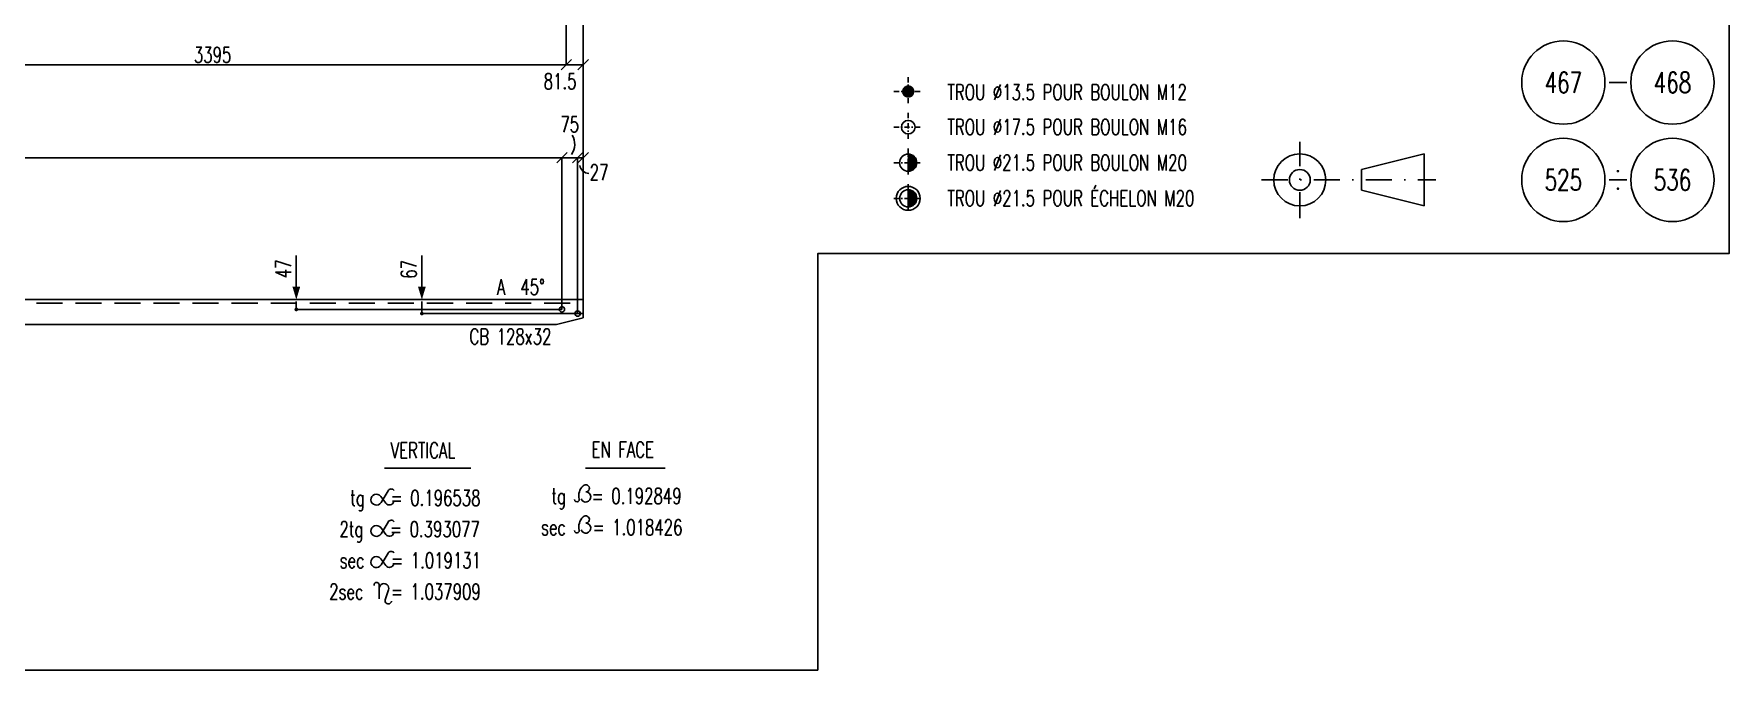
# Model space of a CAD drawing. Extents: x 575476 to 595751, y -97905 to -83554.
# Drawn here: x 587613 to 595751, y -97905 to -94850 of the extents above; entities that cross this region are included whole.
import ezdxf
from ezdxf.enums import TextEntityAlignment as Align

# ---------------------------------------------------------------- set-up
doc = ezdxf.new("R2010")
doc.units = 0
doc.header["$LTSCALE"] = 250
doc.header["$MEASUREMENT"] = 0
doc.linetypes.add('DASHDOT', pattern=[1, 0.5, -0.25, 0, -0.25])
doc.linetypes.add('DASHED', pattern=[0.75, 0.5, -0.25])
doc.layers.get('0').update_dxf_attribs({"linetype": 'CONTINUOUS'})
doc.layers.get('DEFPOINTS').update_dxf_attribs({"linetype": 'CONTINUOUS'})
for name, color, linetype in [('ASSI', 6, 'CONTINUOUS'), ('BOLLINI_1', 7, 'CONTINUOUS'), ('FORI', 2, 'CONTINUOUS'), ('LINEA-MEDIA', 7, 'CONTINUOUS'), ('LINEA_ANG', 2, 'CONTINUOUS'), ('LM', 7, 'CONTINUOUS'), ('LS', 7, 'CONTINUOUS'), ('MZ', 6, 'DASHDOT'), ('QT_MAL', 7, 'CONTINUOUS'), ('QT_MPR', 7, 'CONTINUOUS'), ('TRAT-Y', 7, 'DASHED')]:
    doc.layers.add(name, color=color, linetype=linetype)
doc.styles.add('QUOTE', font='ROMANS8.SHX', dxfattribs={"width": 0.7})
doc.styles.add('RQL', font='ROMANS8.SHX', dxfattribs={"width": 0.7})
doc.styles.add('RS', font='ROMANS8.shx', dxfattribs={"width": 0.7})
doc.styles.get("Standard").update_dxf_attribs({"font": 'ROMANS8.SHX', "width": 0.7})
doc.dimstyles.new('FRECCE1', dxfattribs={"dimtxt": 75, "dimasz": 8.33, "dimexe": 0, "dimexo": 0, "dimgap": 1, "dimtad": 1, "dimzin": 0, "dimdsep": 46, "dimtxsty": 'RS', "dimblk1": 'QUOTP', "dimblk2": 'QUOTF', "dimsah": 1, "dimcen": 0, "dimclrd": 2, "dimclre": 2, "dimclrt": 7, "dimadec": 0, "dimazin": 0, "dimtfac": 1, "dimtix": 1, "dimtmove": 2, "dimatfit": 3, "dimldrblk": 'QUOTP', "dimfxl": 1, "dimtolj": 1, "dimtzin": 0, "dimarcsym": 0})
doc.dimstyles.new('TRATTO', dxfattribs={"dimscale": 0, "dimtxt": 75, "dimasz": 50, "dimexe": 0, "dimexo": 0, "dimgap": 10, "dimtad": 1, "dimrnd": 0.5, "dimdsep": 46, "dimtxsty": 'RS', "dimblk1": 'OBLIQUE', "dimblk2": 'OBLIQUE', "dimsah": 1, "dimcen": 0.09, "dimclrd": 2, "dimclre": 2, "dimclrt": 7, "dimadec": 0, "dimazin": 0, "dimtfac": 1, "dimtix": 1, "dimtmove": 2, "dimatfit": 3, "dimfxl": 1, "dimtolj": 1, "dimtzin": 0, "dimarcsym": 0})

# ---------------------------------------------------------------- blocks, each defined once
blk = doc.blocks.new('12')
at = {"color": 0}
for p, q in [((-1, 0.06), (-0.06, 1)), ((-1, 0.01), (-0.01, 1)), ((-1, -0.03), (0.03, 1)), ((-1, -0.07), (0.07, 1)), ((0.09, -1), (-1, 0.09)), ((0.05, -1), (-1, 0.05)), ((0, -1), (-1, 0)), ((-0.99, 0.16), (-0.16, 0.99)), ((-0.99, 0.11), (-0.11, 0.99)), ((-0.99, -0.11), (0.11, 0.99)), ((-0.99, -0.15), (0.15, 0.99)), ((0.17, -0.99), (-0.99, 0.17)), ((0.13, -0.99), (-0.99, 0.13)), ((-0.98, 0.22), (-0.22, 0.98)), ((-0.98, -0.19), (0.19, 0.98)), ((0.21, -0.98), (-0.98, 0.21)), ((-0.97, -0.23), (0.23, 0.97)), ((0.24, -0.97), (-0.97, 0.24)), ((-0.96, 0.28), (-0.28, 0.96)), ((-0.96, -0.27), (0.27, 0.96)), ((0.28, -0.96), (-0.96, 0.28)), ((-0.95, -0.3), (0.3, 0.95)), ((0.31, -0.95), (-0.95, 0.31)), ((-0.94, 0.34), (-0.34, 0.94)), ((-0.94, -0.33), (0.33, 0.94)), ((0.35, -0.94), (-0.94, 0.35)), ((-0.93, -0.37), (0.37, 0.93)), ((0.38, -0.93), (-0.93, 0.38)), ((-0.92, -0.4), (0.4, 0.92)), ((-0.91, 0.42), (-0.42, 0.91)), ((0.41, -0.91), (-0.91, 0.41)), ((-0.9, -0.43), (0.43, 0.9)), ((0.44, -0.9), (-0.9, 0.44)), ((-0.89, -0.46), (0.46, 0.89)), ((0.47, -0.88), (-0.88, 0.47)), ((-0.87, -0.49), (0.49, 0.87)), ((0.5, -0.87), (-0.87, 0.5)), ((-0.86, 0.52), (-0.52, 0.86)), ((-0.86, -0.52), (0.52, 0.86)), ((0.53, -0.85), (-0.85, 0.53)), ((-0.84, -0.54), (0.54, 0.84)), ((0.55, -0.83), (-0.83, 0.55)), ((-0.82, -0.57), (0.57, 0.82)), ((0.58, -0.81), (-0.81, 0.58)), ((-0.8, -0.6), (0.6, 0.8)), ((0.61, -0.79), (-0.79, 0.61)), ((-0.78, -0.62), (0.62, 0.78)), ((0.63, -0.78), (-0.78, 0.63)), ((-0.76, -0.65), (0.65, 0.76)), ((0.66, -0.75), (-0.75, 0.66)), ((-0.74, -0.67), (0.67, 0.74)), ((0.68, -0.73), (-0.73, 0.68)), ((-0.72, -0.69), (0.69, 0.72)), ((0.7, -0.71), (-0.71, 0.7)), ((-0.7, -0.72), (0.72, 0.7)), ((0.73, -0.69), (-0.69, 0.73)), ((0.75, -0.67), (-0.67, 0.75)), ((-0.67, -0.74), (0.74, 0.67)), ((-0.65, -0.76), (0.76, 0.65)), ((0.77, -0.64), (-0.64, 0.77)), ((-0.63, -0.78), (0.78, 0.63)), ((0.79, -0.62), (-0.62, 0.79)), ((-0.6, -0.8), (0.8, 0.6)), ((0.81, -0.59), (-0.59, 0.81)), ((-0.57, -0.82), (0.82, 0.57)), ((0.83, -0.56), (-0.56, 0.83)), ((-0.55, -0.84), (0.84, 0.55)), ((0.84, -0.54), (-0.54, 0.84)), ((-0.52, -0.85), (0.85, 0.52)), ((0.86, -0.51), (-0.51, 0.86)), ((-0.49, -0.87), (0.87, 0.49)), ((0.88, -0.48), (-0.48, 0.88)), ((-0.46, -0.89), (0.89, 0.46)), ((0.89, -0.45), (-0.45, 0.89)), ((-0.43, -0.9), (0.9, 0.43)), ((0.91, -0.42), (-0.42, 0.91)), ((-0.4, -0.92), (0.92, 0.4)), ((0.92, -0.39), (-0.39, 0.92)), ((-0.37, -0.93), (0.93, 0.37)), ((0.93, -0.36), (-0.36, 0.93)), ((-0.34, -0.94), (0.94, 0.34)), ((0.95, -0.33), (-0.33, 0.95)), ((-0.3, -0.95), (0.95, 0.3)), ((0.96, -0.29), (-0.29, 0.96)), ((-0.27, -0.96), (0.96, 0.27)), ((0.97, -0.26), (-0.26, 0.97)), ((-0.23, -0.97), (0.97, 0.23)), ((0.98, -0.22), (-0.22, 0.98)), ((-0.2, -0.98), (0.98, 0.2)), ((0.98, -0.18), (-0.18, 0.98)), ((-0.16, -0.99), (0.99, 0.16)), ((0.99, -0.14), (-0.14, 0.99)), ((-0.12, -0.99), (0.99, 0.12)), ((0.99, -0.1), (-0.1, 0.99)), ((-0.08, -1), (1, 0.08)), ((1, -0.06), (-0.06, 1)), ((-0.04, -1), (1, 0.04)), ((1, -0.02), (-0.02, 1)), ((1, 0.02), (0.02, 1)), ((1, 0.07), (0.07, 1)), ((0.99, 0.12), (0.12, 0.99)), ((0.98, 0.17), (0.17, 0.98)), ((0.97, 0.23), (0.23, 0.97)), ((0.96, 0.29), (0.29, 0.96)), ((0.93, 0.36), (0.36, 0.93)), ((0.9, 0.44), (0.44, 0.9)), ((0.84, 0.55), (0.55, 0.84)), ((-0.04, -1), (-1, -0.04)), ((-0.09, -1), (-1, -0.09)), ((-0.14, -0.99), (-0.99, -0.14)), ((-0.2, -0.98), (-0.98, -0.2)), ((-0.25, -0.97), (-0.97, -0.25)), ((-0.32, -0.95), (-0.95, -0.32)), ((-0.39, -0.92), (-0.92, -0.39)), ((-0.48, -0.88), (-0.88, -0.48)), ((-0.6, -0.8), (-0.8, -0.6)), ((0.01, -1), (1, -0.01)), ((0.05, -1), (1, -0.05)), ((0.1, -0.99), (0.99, -0.1)), ((0.15, -0.99), (0.99, -0.15)), ((0.21, -0.98), (0.98, -0.21)), ((0.27, -0.96), (0.96, -0.27)), ((0.33, -0.94), (0.94, -0.33)), ((0.41, -0.91), (0.91, -0.41)), ((0.5, -0.87), (0.87, -0.5)), ((0.66, -0.75), (0.75, -0.66))]:
    blk.add_line(p, q, dxfattribs=at)
blk.add_circle((0, 0), 1)
blk = doc.blocks.new('16')
blk.add_circle((0, 0), 1)
blk = doc.blocks.new('20')
at = {"color": 0}
for p, q in [((0, 0.98), (0.02, 1)), ((0, 0.94), (0.06, 1)), ((1, -0.01), (0, 0.99)), ((0, 0.89), (0.1, 0.99)), ((0, 0.85), (0.14, 0.99)), ((0, 0.8), (0.18, 0.98)), ((0, 0.76), (0.22, 0.98)), ((0, 0.71), (0.25, 0.97)), ((0, 0.67), (0.29, 0.96)), ((1, -0.05), (0, 0.95)), ((0, 0.62), (0.32, 0.95)), ((0, 0.58), (0.36, 0.93)), ((0, 0.53), (0.39, 0.92)), ((0, 0.49), (0.42, 0.91)), ((1, -0.09), (0, 0.9)), ((0, 0.44), (0.45, 0.89)), ((0, 0.4), (0.48, 0.88)), ((0.99, -0.13), (0, 0.86)), ((0, 0.35), (0.51, 0.86)), ((0, 0.31), (0.54, 0.84)), ((0, 0.26), (0.56, 0.83)), ((0.99, -0.17), (0, 0.81)), ((0, 0.22), (0.59, 0.81)), ((0, 0.17), (0.61, 0.79)), ((0.98, -0.21), (0, 0.77)), ((0, 0.13), (0.64, 0.77)), ((0, 0.08), (0.66, 0.75)), ((0, 0.04), (0.69, 0.73)), ((0.97, -0.25), (0, 0.72)), ((0, -0.01), (0.71, 0.7)), ((0.96, -0.28), (0, 0.68)), ((0, -0.05), (0.73, 0.68)), ((0, -0.1), (0.75, 0.66)), ((0.95, -0.32), (0, 0.63)), ((0, -0.14), (0.77, 0.63)), ((0, -0.19), (0.79, 0.61)), ((0.94, -0.35), (0, 0.59)), ((0, -0.23), (0.81, 0.58)), ((0, -0.28), (0.83, 0.56)), ((0.92, -0.38), (0, 0.54)), ((0, -0.32), (0.85, 0.53)), ((0.91, -0.41), (0, 0.5)), ((0, -0.36), (0.87, 0.5)), ((0, -0.41), (0.88, 0.47)), ((0.9, -0.44), (0, 0.45)), ((0, -0.45), (0.9, 0.44)), ((0.88, -0.47), (0, 0.41)), ((0, -0.5), (0.91, 0.41)), ((0, -0.54), (0.92, 0.38)), ((0.87, -0.5), (0, 0.36)), ((0, -0.59), (0.94, 0.35)), ((0.85, -0.53), (0, 0.32)), ((0, -0.63), (0.95, 0.31)), ((0, -0.68), (0.96, 0.28)), ((0.83, -0.56), (0, 0.27)), ((0, -0.72), (0.97, 0.25)), ((0.81, -0.58), (0, 0.23)), ((0, -0.77), (0.98, 0.21)), ((0.79, -0.61), (0, 0.18)), ((0, -0.81), (0.99, 0.17)), ((0.77, -0.63), (0, 0.14)), ((0, -0.86), (0.99, 0.13)), ((0.75, -0.66), (0, 0.09)), ((0, -0.9), (1, 0.09)), ((0.73, -0.68), (0, 0.05)), ((0, -0.95), (1, 0.05)), ((0.71, -0.7), (0, 0.01)), ((0, -0.99), (1, 0.01)), ((1, 0.04), (0.04, 1)), ((1, 0.09), (0.09, 1)), ((0.99, 0.14), (0.14, 0.99)), ((0.98, 0.19), (0.19, 0.98)), ((0.97, 0.25), (0.25, 0.97)), ((0.95, 0.31), (0.31, 0.95)), ((0.92, 0.38), (0.38, 0.92)), ((0.88, 0.47), (0.47, 0.88)), ((0.81, 0.59), (0.59, 0.81)), ((0.69, -0.73), (0, -0.04)), ((0.66, -0.75), (0, -0.08)), ((0.64, -0.77), (0, -0.13)), ((0.61, -0.79), (0, -0.17)), ((0.59, -0.81), (0, -0.22)), ((0.56, -0.83), (0, -0.26)), ((0.54, -0.84), (0, -0.31)), ((0.51, -0.86), (0, -0.35)), ((0.48, -0.88), (0, -0.4)), ((0.45, -0.89), (0, -0.44)), ((0.42, -0.91), (0, -0.49)), ((0.39, -0.92), (0, -0.53)), ((0.36, -0.93), (0, -0.58)), ((0.32, -0.95), (0, -0.62)), ((0.29, -0.96), (0, -0.67)), ((0.25, -0.97), (0, -0.71)), ((0.22, -0.98), (0, -0.76)), ((0.18, -0.98), (0, -0.8)), ((0.14, -0.99), (0, -0.85)), ((0.1, -0.99), (0, -0.89)), ((0.04, -1), (1, -0.04)), ((0.09, -1), (1, -0.09)), ((0.14, -0.99), (0.99, -0.14)), ((0.19, -0.98), (0.98, -0.19)), ((0.25, -0.97), (0.97, -0.25)), ((0.31, -0.95), (0.95, -0.31)), ((0.38, -0.92), (0.92, -0.38)), ((0.47, -0.88), (0.88, -0.47)), ((0.59, -0.81), (0.81, -0.59))]:
    blk.add_line(p, q, dxfattribs=at)
blk.add_line((0, 1), (0, -1))
blk.add_circle((0, 0), 1)
blk = doc.blocks.new('xxx')
blk.add_circle((0, 0), 8)
at = {"color": 3, "style": 'RQL', "width": 0.7}
blk.add_attdef('POS', text='', height=4, dxfattribs=at).set_placement((0, 0), align=Align.MIDDLE)
at = {"style": 'RQL', "width": 0.7, "flags": 1}
for tag, p in [('POS1', (-0.39, -5.42)), ('TIPO', (-0.39, -8.66))]:
    blk.add_attdef(tag, p, '', height=2, dxfattribs=at)
blk = doc.blocks.new('ASSE98')
blk.add_line((0, 0), (1, 0))
at = {"color": 7, "style": 'QUOTE', "width": 0.5, "flags": 1}
for tag, p in [('TI', (1.3831, 6.8273)), ('DI_S', (1.3831, 6.4218)), ('D_S', (1.3831, 6.0209)), ('E_S', (1.3831, 5.6806)), ('NFORI', (1.3645, 5.2979)), ('ALAR', (1.3635, 4.9325)), ('FAM', (1.3775, 4.5465)), ('ALA', (1.3831, 4.1926)), ('DISP2', (1.3831, 3.8497)), ('DISP1', (1.3831, 3.5069)), ('PINZAF', (1.3831, 3.164)), ('PINZAI', (1.3831, 2.8211)), ('TRP', (1.3831, 2.4783)), ('NP', (1.3831, 2.1354)), ('SV', (1.3831, 1.7926)), ('PESO', (1.3831, 1.4497)), ('QUA', (1.3831, 1.1069)), ('LUN', (1.3831, 0.764)), ('PROF', (1.3831, 0.4211)), ('POS', (1.3831, 0.0783))]:
    blk.add_attdef(tag, p, '', height=0.2, dxfattribs=at)
at = {"color": 7, "flags": 1}
for tag, p in [('LAV1', (3.0743, 6.8285)), ('LAV2', (3.0743, 6.4951)), ('LAV3', (3.0743, 6.1618)), ('LAV4', (3.0743, 5.8285)), ('LAV5', (3.0743, 5.4951)), ('LAV6', (3.0743, 5.1618)), ('LAV7', (3.0743, 4.8285)), ('LAV8', (3.0743, 4.4951)), ('LAV9', (3.0743, 4.1618)), ('LAV10', (3.0743, 3.8285))]:
    blk.add_attdef(tag, p, '', height=0.2, dxfattribs=at)
blk = doc.blocks.new('_OBLIQUE')
at = {"color": 0, "linetype": 'ByBlock'}
blk.add_line((-0.5, -0.5), (0.5, 0.5), dxfattribs=at)
blk = doc.blocks.new('*D55')
at = {"layer": 'DEFPOINTS', "color": 0, "transparency": 16777216}
for p in [(586773.7, -94206.1), (590168.7, -94206.1), (590168.7, -94997.8)]:
    blk.add_point(p, dxfattribs=at)
at = {"layer": 'QT_MPR', "color": 2, "lineweight": -2, "transparency": 16777216}
for p, q in [((586773.7, -94206.1), (586773.7, -94997.8)), ((590168.7, -94206.1), (590168.7, -94997.8)), ((586773.7, -94997.8), (590168.7, -94997.8))]:
    blk.add_line(p, q, dxfattribs=at)
at = {"layer": 'QT_MPR', "color": 2, "lineweight": -2, "transparency": 16777216, "xscale": 50, "yscale": 50, "zscale": 50, "rotation": 180}
blk.add_blockref('_OBLIQUE', (586773.7, -94997.8), dxfattribs=at)
at = {"layer": 'QT_MPR', "color": 2, "lineweight": -2, "transparency": 16777216, "xscale": 50, "yscale": 50, "zscale": 50}
blk.add_blockref('_OBLIQUE', (590168.7, -94997.8), dxfattribs=at)
at = {"layer": 'QT_MPR', "color": 7, "transparency": 16777216, "insert": (588471.2, -94950.3), "char_height": 75, "attachment_point": 5, "style": 'RS'}
blk.add_mtext('\\A1;3395', dxfattribs=at)
blk = doc.blocks.new('*D58')
at = {"layer": 'DEFPOINTS', "color": 0, "transparency": 16777216}
for p in [(590148, -95444.2), (584400.3, -96181.9), (590148, -96172.9)]:
    blk.add_point(p, dxfattribs=at)
at = {"layer": 'QT_MPR', "color": 2, "lineweight": -2, "transparency": 16777216}
for p, q in [((584400.3, -96181.9), (584400.3, -95444.2)), ((584400.3, -95444.2), (590148, -95444.2)), ((590148, -96172.9), (590148, -95444.2))]:
    blk.add_line(p, q, dxfattribs=at)
at = {"layer": 'QT_MPR', "color": 2, "lineweight": -2, "transparency": 16777216, "xscale": 50, "yscale": 50, "zscale": 50, "rotation": 180}
blk.add_blockref('_OBLIQUE', (584400.3, -95444.2), dxfattribs=at)
at = {"layer": 'QT_MPR', "color": 2, "lineweight": -2, "transparency": 16777216, "xscale": 50, "yscale": 50, "zscale": 50}
blk.add_blockref('_OBLIQUE', (590148, -95444.2), dxfattribs=at)
at = {"layer": 'QT_MPR', "color": 7, "transparency": 16777216, "insert": (587274.2, -95396.7), "char_height": 75, "attachment_point": 5, "style": 'RS'}
blk.add_mtext('\\A1;5748', dxfattribs=at)
blk = doc.blocks.new('*D59')
at = {"layer": 'DEFPOINTS', "color": 0, "transparency": 16777216}
for p in [(590223.2, -95444.2), (590148, -96172.9), (590223.2, -96192.9)]:
    blk.add_point(p, dxfattribs=at)
at = {"layer": 'QT_MPR', "color": 2, "lineweight": -2, "transparency": 16777216}
for p, q in [((590148, -96172.9), (590148, -95444.2)), ((590148, -95444.2), (590223.2, -95444.2)), ((590223.2, -96192.9), (590223.2, -95444.2))]:
    blk.add_line(p, q, dxfattribs=at)
at = {"layer": 'QT_MPR', "color": 2, "lineweight": -2, "transparency": 16777216, "xscale": 50, "yscale": 50, "zscale": 50, "rotation": 180}
blk.add_blockref('_OBLIQUE', (590148, -95444.2), dxfattribs=at)
at = {"layer": 'QT_MPR', "color": 2, "lineweight": -2, "transparency": 16777216, "xscale": 50, "yscale": 50, "zscale": 50}
blk.add_blockref('_OBLIQUE', (590223.2, -95444.2), dxfattribs=at)
at = {"layer": 'QT_MPR', "color": 7, "transparency": 16777216, "insert": (590185.6, -95284.2), "char_height": 75, "attachment_point": 5, "style": 'RS'}
blk.add_mtext('\\A1;75', dxfattribs=at)
blk = doc.blocks.new('*D61')
at = {"layer": 'DEFPOINTS', "color": 0, "transparency": 16777216}
for p in [(590250.1, -95444.2), (590250.1, -96125.9), (590223.2, -96192.9)]:
    blk.add_point(p, dxfattribs=at)
at = {"layer": 'QT_MPR', "color": 2, "lineweight": -2, "transparency": 16777216}
for p, q in [((590223.2, -96192.9), (590223.2, -95444.2)), ((590223.2, -95444.2), (590250.1, -95444.2)), ((590250.1, -96125.9), (590250.1, -95444.2))]:
    blk.add_line(p, q, dxfattribs=at)
at = {"layer": 'QT_MPR', "color": 2, "lineweight": -2, "transparency": 16777216, "xscale": 50, "yscale": 50, "zscale": 50, "rotation": 180}
blk.add_blockref('_OBLIQUE', (590223.2, -95444.2), dxfattribs=at)
at = {"layer": 'QT_MPR', "color": 2, "lineweight": -2, "transparency": 16777216, "xscale": 50, "yscale": 50, "zscale": 50}
blk.add_blockref('_OBLIQUE', (590250.1, -95444.2), dxfattribs=at)
at = {"layer": 'QT_MPR', "color": 7, "transparency": 16777216, "insert": (590326.2, -95514), "char_height": 75, "attachment_point": 5, "style": 'RS'}
blk.add_mtext('\\A1;27', dxfattribs=at)
blk = doc.blocks.new('QUOTP')
at = {"layer": 'ASSI', "color": 2, "const_width": 1.07}
blk.add_lwpolyline([(-0.53, 0, 1), (0.53, 0, 1)], format="xyb", close=True, dxfattribs=at)
blk = doc.blocks.new('QUOTF')
at = {"layer": 'LS', "color": 2}
blk.add_line((7.5, 0), (25.5, 0), dxfattribs=at)
blk.add_solid([(7.5, 2.25), (0, 0), (7.5, -2.25)], dxfattribs=at)
blk = doc.blocks.new('*D93')
at = {"layer": 'DEFPOINTS', "color": 0, "transparency": 16777216}
for p in [(588873, -96125.9), (588873, -96125.9), (588873, -96172.9)]:
    blk.add_point(p, dxfattribs=at)
at = {"layer": 'QT_MAL', "color": 2, "lineweight": -2, "transparency": 16777216}
blk.add_line((588873, -96164.5), (588873, -96134.2), dxfattribs=at)
at = {"layer": 'QT_MAL', "color": 2, "lineweight": -2, "transparency": 16777216, "xscale": 8.33, "yscale": 8.33, "zscale": 8.33}
for name, p, rotation in [('QUOTF', (588873, -96125.9), 90), ('QUOTP', (588873, -96172.9), 270)]:
    blk.add_blockref(name, p, dxfattribs=dict(at, rotation=rotation))
at = {"layer": 'QT_MAL', "color": 7, "transparency": 16777216, "insert": (588810.4, -95978.6), "char_height": 75, "attachment_point": 5, "rotation": 90, "style": 'RS'}
blk.add_mtext('\\A1;47', dxfattribs=at)
blk = doc.blocks.new('*D94')
at = {"layer": 'DEFPOINTS', "color": 0, "transparency": 16777216}
for p in [(589475.7, -96125.9), (589475.7, -96125.9), (589475.7, -96192.9)]:
    blk.add_point(p, dxfattribs=at)
at = {"layer": 'QT_MAL', "color": 2, "lineweight": -2, "transparency": 16777216}
blk.add_line((589475.7, -96184.5), (589475.7, -96134.2), dxfattribs=at)
at = {"layer": 'QT_MAL', "color": 2, "lineweight": -2, "transparency": 16777216, "xscale": 8.33, "yscale": 8.33, "zscale": 8.33}
for name, p, rotation in [('QUOTF', (589475.7, -96125.9), 90), ('QUOTP', (589475.7, -96192.9), 270)]:
    blk.add_blockref(name, p, dxfattribs=dict(at, rotation=rotation))
at = {"layer": 'QT_MAL', "color": 7, "transparency": 16777216, "insert": (589413.1, -95980.3), "char_height": 75, "attachment_point": 5, "rotation": 90, "style": 'RS'}
blk.add_mtext('\\A1;67', dxfattribs=at)
blk = doc.blocks.new('*D107')
at = {"layer": 'DEFPOINTS', "color": 0, "transparency": 16777216}
for p in [(590168.7, -94206.1), (590250.1, -94262.1), (590250.1, -94997.8)]:
    blk.add_point(p, dxfattribs=at)
at = {"layer": 'LS', "color": 2, "lineweight": -2, "transparency": 16777216}
for p, q in [((590168.7, -94206.1), (590168.7, -94997.8)), ((590250.1, -94262.1), (590250.1, -94997.8)), ((590168.7, -94997.8), (590250.1, -94997.8))]:
    blk.add_line(p, q, dxfattribs=at)
at = {"layer": 'LS', "color": 2, "lineweight": -2, "transparency": 16777216, "xscale": 50, "yscale": 50, "zscale": 50, "rotation": 180}
blk.add_blockref('_OBLIQUE', (590168.7, -94997.8), dxfattribs=at)
at = {"layer": 'LS', "color": 2, "lineweight": -2, "transparency": 16777216, "xscale": 50, "yscale": 50, "zscale": 50}
blk.add_blockref('_OBLIQUE', (590250.1, -94997.8), dxfattribs=at)
at = {"layer": 'LS', "color": 7, "transparency": 16777216, "insert": (590139.2, -95077.5), "char_height": 75, "attachment_point": 5, "style": 'RS'}
blk.add_mtext('\\A1;81.5', dxfattribs=at)

msp = doc.modelspace()

# ---------------------------------------------------------------- linework, layer by layer
at = {"color": 0}
for p, q in [((593986.564, -95500.972), (594287.11, -95425.972)), ((594287.11, -95425.972), (594287.11, -95675.972)), ((593986.564, -95500.972), (593986.564, -95600.972)), ((594287.11, -95675.972), (593986.564, -95600.972))]:
    msp.add_line(p, q, dxfattribs=at)
for radius in [125, 50]:
    msp.add_circle((593689.975, -95550.972), radius, dxfattribs=at)
at = {"layer": 'LINEA-MEDIA'}
for p, q in [((589296.229, -96934.926), (589710.628, -96934.926)), ((590260.451, -96934.926), (590644.154, -96934.926)), ((589278.314, -97070.694), (589303.132, -97103.522)), ((589279.965, -97099.952), (589313.295, -97043.666)), ((589278.314, -97220.91), (589303.132, -97253.738)), ((589279.965, -97250.168), (589313.295, -97193.881)), ((589278.314, -97370.499), (589303.132, -97403.327)), ((589279.965, -97399.757), (589313.295, -97343.471)), ((589271.376, -97497.253), (589271.376, -97562.865)), ((589315.372, -97518.839), (589300.291, -97567.275))]:
    msp.add_line(p, q, dxfattribs=at)
for centre, radius, start, end in [((589257.337, -97086.553), 26.298, 37.0889899, 329.3681632), ((589328.508, -97052.675), 17.681, 36.9355706, 149.3681632), ((590293.731, -97068.294), 64.995, 132.1410417, 193.7786336), ((590262.377, -97073.769), 24.197, 200.7226068, 90), ((590262.377, -97032.288), 17.284, 270, 135.1576665), ((589320.004, -97090.768), 21.15, 217.0889899, 345.8511132), ((590219.632, -97085.757), 11.152, 179.9062053, 10.2446052), ((589257.337, -97236.769), 26.298, 37.0889899, 329.3681632), ((589328.508, -97202.89), 17.681, 36.9355706, 149.3681632), ((590219.632, -97235.242), 11.152, 179.9062053, 10.2446052), ((590293.731, -97217.779), 64.995, 132.1410417, 193.7786336), ((590262.377, -97223.254), 24.197, 200.7226068, 90), ((590262.377, -97181.773), 17.284, 270, 135.1576665), ((589320.004, -97240.983), 21.15, 217.0889899, 345.8511132), ((589257.337, -97386.358), 26.298, 37.0889899, 329.3681632), ((589320.004, -97390.573), 21.15, 217.0889899, 345.8511132), ((589328.508, -97352.48), 17.681, 36.9355706, 149.3681632), ((589258.784, -97496.327), 12.592, 355.786368, 189.3997672), ((589293.767, -97512.111), 22.629, 342.70498, 171.6817157), ((589314.991, -97571.853), 15.397, 162.70498, 355.0070867)]:
    msp.add_arc(centre, radius, start, end, dxfattribs=at)
at = {"layer": 'LINEA_ANG'}
for p, q in [((584250.111, -96125.851), (590250.111, -96125.851)), ((590250.111, -96125.851), (590250.111, -96213.851)), ((590122.111, -96245.851), (584250.111, -96245.851)), ((590122.111, -96245.851), (590250.111, -96213.851))]:
    msp.add_line(p, q, dxfattribs=at)
at = {"layer": 'LS', "color": 2}
msp.add_line((590250.111, -94997.805), (590250.111, -95444.168), dxfattribs=at)
at = {"layer": 'LS', "color": 0}
for p, q in [((595258.952, -95083.428), (595174.783, -95083.428)), ((595258.952, -95550.972), (595174.783, -95550.972))]:
    msp.add_line(p, q, dxfattribs=at)
at = {"layer": 'LS', "color": 6}
for p, q in [((588874.951, -96172.851), (590148.049, -96172.851)), ((589472.465, -96192.851), (590250.111, -96192.851))]:
    msp.add_line(p, q, dxfattribs=at)
at = {"layer": 'LS', "color": 8}
msp.add_lwpolyline([(575475.59, -83555.09), (575475.59, -97905.09), (591375.59, -97905.09), (591375.59, -95905.09), (595750.59, -95905.09), (595750.59, -83555.09), (575475.59, -83555.09)], close=True, dxfattribs=at)
at = {"layer": 'LS', "color": 0, "const_width": 5.625}
for points in [[(595213.43, -95508.888, 1), (595220.305, -95508.888, 1)], [(595213.43, -95593.056, 1), (595220.305, -95593.056, 1)]]:
    msp.add_lwpolyline(points, format="xyb", close=True, dxfattribs=at)
at = {"layer": 'LS', "color": 0}
msp.add_circle((591810.331, -95639.48), 57.418, dxfattribs=at)
at = {"layer": 'LS', "color": 6}
for centre, radius, start, end in [((590124.84, -95380.272), 84.623, 324.7833931, 31.2252858), ((590278.613, -95473.248), 46.166, 190.8418815, 268.3947521)]:
    msp.add_arc(centre, radius, start, end, dxfattribs=at)
at = {"layer": 'MZ', "ltscale": 0.2}
for p, q in [((591810.331, -95057.807), (591810.331, -95194.954)), ((591741.758, -95126.38), (591878.905, -95126.38)), ((591810.331, -95228.84), (591810.331, -95365.988)), ((591810.331, -95228.84), (591810.331, -95365.988)), ((591741.758, -95297.414), (591878.905, -95297.414)), ((591741.758, -95297.414), (591878.905, -95297.414)), ((591810.331, -95399.873), (591810.331, -95537.021)), ((591741.758, -95468.447), (591878.905, -95468.447)), ((591741.758, -95468.447), (591878.905, -95468.447)), ((591810.331, -95570.907), (591810.331, -95708.054)), ((591741.758, -95639.48), (591878.905, -95639.48))]:
    msp.add_line(p, q, dxfattribs=at)
at = {"layer": 'MZ'}
for p, q in [((593689.975, -95734.231), (593689.975, -95367.713)), ((593506.716, -95550.972), (594343.604, -95550.972))]:
    msp.add_line(p, q, dxfattribs=at)
at = {"layer": 'TRAT-Y'}
msp.add_line((584250.111, -96142.851), (590250.111, -96142.851), dxfattribs=at)

# ---------------------------------------------------------------- block references
at = {"layer": 'ASSI'}
ref = msp.add_blockref('ASSE98', (590250.111, -96125.851), dxfattribs=dict(at, xscale=6000, rotation=180))
ref.add_attrib('PROF', 'L120x8', (585750.111, -96025.851), dxfattribs={"layer": '0', "color": 2, "height": 87.5, "style": 'QUOTE', "width": 0.7})
ref.add_attrib('LUN', '6000', (586419.944, -96025.851), dxfattribs={"layer": '0', "color": 2, "height": 87.5, "style": 'QUOTE', "width": 0.7})
ref.add_attrib('SV', 'Lg.', (586234.778, -96025.851), dxfattribs={"layer": '0', "color": 2, "height": 87.5, "style": 'QUOTE', "width": 0.7})
ref.add_attrib('LAV1', 'CB 128x32', (589704.088, -96340.746), dxfattribs={"layer": '0', "color": 7, "height": 75, "width": 0.7})
ref.add_attrib('LAV2', 'A  45%%d', (589835.87, -96102.898), dxfattribs={"layer": '0', "color": 254, "height": 75, "width": 0.7})
at = {"layer": 'BOLLINI_1', "xscale": 24.99750000000281, "yscale": 24.99750000000281, "zscale": 24.99750000000281}
for p, values in [((594954.914, -95083.428), {'POS': '467'}), ((595478.821, -95083.428), {'POS': '468'}), ((594954.914, -95550.972), {'POS': '525'}), ((595478.821, -95550.972), {'POS': '536'})]:
    msp.add_blockref('xxx', p, dxfattribs=at).add_auto_attribs(values)
at = {"layer": 'FORI', "xscale": 13, "yscale": 13, "zscale": 13}
msp.add_blockref('16', (590148.049, -96172.851), dxfattribs=at)
at = {"layer": 'FORI', "xscale": 13, "yscale": 13, "zscale": 13, "rotation": 0.04745451600003132}
msp.add_blockref('16', (590223.185, -96192.851), dxfattribs=at)
at = {"layer": 'LM'}
for name, p, xscale, yscale, zscale, rotation in [('12', (591810.331, -95126.38), 25.99999999935322, 25.99999999935322, 25.99999999935322, 344.7569620653314), ('16', (591810.331, -95297.414), 32.50000000017049, 32.50000000017049, 32.50000000017049, 280.755082505952), ('20', (591810.331, -95468.447), 41.25, 41.25, 41.25, 358.474256613)]:
    msp.add_blockref(name, p, dxfattribs=dict(at, xscale=xscale, yscale=yscale, zscale=zscale, rotation=rotation))
at = {"layer": 'LM', "xscale": 41.12500000046551, "yscale": 41.12500000046551, "zscale": 41.12500000046551}
msp.add_blockref('20', (591810.331, -95639.48), dxfattribs=at)

# ---------------------------------------------------------------- texts
at = {"layer": 'LINEA-MEDIA', "style": 'RS', "width": 0.7}
for s, height, p in [('VERTICAL', 75.0009, (589326.302, -96887.424)), ('EN FACE', 75.0009, (590290.773, -96883.886)), ('tg   = 0.196538', 75.00088, (589132.067, -97115.72)), ('tg   = 0.192849', 75.00088, (590097.444, -97106.666)), ('2tg   = 0.393077', 75.00088, (589080.227, -97265.722)), ('sec   = 1.018426', 75.00088, (590047.66, -97256.668)), ('sec   = 1.019131', 75.00088, (589080.779, -97415.723)), ('2sec   = 1.037909', 75.00088, (589030.699, -97565.725))]:
    msp.add_text(s, height=height, dxfattribs=at).set_placement(p)
at = {"layer": 'LM', "linetype": 'ByBlock', "style": 'RS', "width": 0.7}
for s, p in [('TROU %%C13.5 POUR BOULON M12', (591998.181, -95167.082)), ('TROU %%C17.5 POUR BOULON M16', (591998.229, -95334.309)), ('TROU %%C21.5 POUR BOULON M20', (591998.229, -95505.343)), ('TROU %%C21.5 POUR ÉCHELON M20', (591998.196, -95676.376))]:
    msp.add_text(s, height=75, dxfattribs=at).set_placement(p)

# ---------------------------------------------------------------- dimensions: what is measured, and where the dimension line sits
at = {"layer": 'LS'}
dim = msp.add_linear_dim(base=(590250.111, -94997.805), p1=(590168.684, -94206.098), p2=(590250.111, -94262.098), dimstyle='TRATTO', override={"dimscale": 1}, dxfattribs=at)
dim.commit()
dim.dimension.update_dxf_attribs({"geometry": '*D107', "text_midpoint": (590139.202, -95077.486), "dimtype": 160})
at = {"layer": 'QT_MAL'}
for base, p1, p2, text, picture, middle in [((588872.993, -96125.851), (588872.993, -96172.851), (588872.993, -96125.851), '47', '*D93', (588810.415, -95978.613)), ((589475.719, -96125.851), (589475.719, -96192.851), (589475.719, -96125.851), '67', '*D94', (589413.14, -95980.258))]:
    dim = msp.add_linear_dim(base=base, p1=p1, p2=p2, angle=90, text=text, dimstyle='FRECCE1', dxfattribs=at)
    dim.commit()
    dim.dimension.update_dxf_attribs({"geometry": picture, "text_midpoint": middle, "dimtype": 160})
at = {"layer": 'QT_MPR'}
dim = msp.add_linear_dim(base=(590168.684, -94997.805), p1=(586773.703, -94206.098), p2=(590168.684, -94206.098), dimstyle='TRATTO', override={"dimscale": 1}, dxfattribs=at)
dim.commit()
dim.dimension.update_dxf_attribs({"geometry": '*D55', "text_midpoint": (588471.194, -94950.305), "dimtype": 160})
for base, p1, p2, text, picture, middle in [((590223.185, -95444.168), (590148.049, -96172.851), (590223.185, -96192.851), '75', '*D59', (590185.617, -95284.168)), ((590148.049, -95444.168), (584400.333, -96181.851), (590148.049, -96172.851), '5748', '*D58', (587274.191, -95396.668)), ((590250.111, -95444.168), (590223.185, -96192.851), (590250.111, -96125.851), '27', '*D61', (590326.188, -95514.029))]:
    dim = msp.add_linear_dim(base=base, p1=p1, p2=p2, text=text, dimstyle='TRATTO', override={"dimscale": 1}, dxfattribs=at)
    dim.commit()
    dim.dimension.update_dxf_attribs({"geometry": picture, "text_midpoint": middle, "dimtype": 160})

doc.saveas('drawing.dxf')
